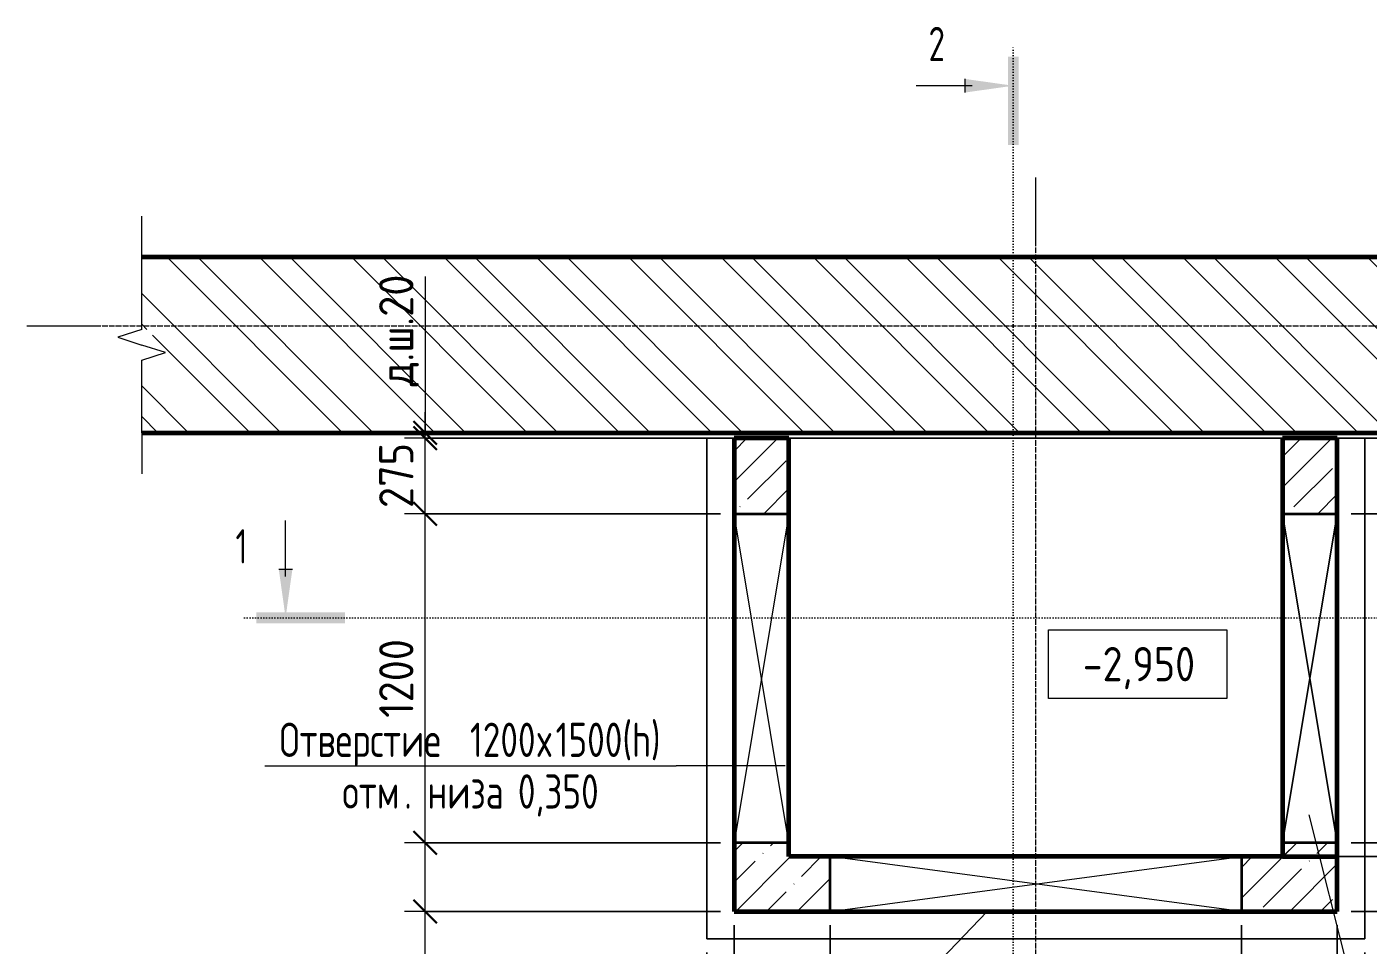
# Model space of a CAD drawing. Header units: millimetres. Extents: x -39709 to 12452, y -4989 to 80275.
# Drawn here: x -39709 to -34817, y 76927 to 80275 of the extents above; entities that cross this region are included whole.
import ezdxf

# ---------------------------------------------------------------- set-up
doc = ezdxf.new("R2010")
doc.units = ezdxf.units.MM
doc.linetypes.add('02 Штрихпунктирная _20 мм_', pattern=[25, 20, -2.5, 0, -2.5])
doc.linetypes.add('04 Пунктир 10мм', pattern=[10, 0, -10])
for name, color, linetype, lineweight in [('AA_Dim', 7, 'Continuous', 9), ('AA_Dim-50', 7, 'Continuous', 9), ('AA_Oformlenie', 7, 'Continuous', 9), ('AA_Razrez', 7, 'Continuous', 9), ('AA_Vinoska', 7, 'Continuous', 9), ('AA_Visotnaya otmetka', 7, 'Continuous', 9), ('AF_Okno', 7, 'Continuous', 20), ('AF_Pokritie', 7, 'Continuous', 9), ('AF_Stena', 7, 'Continuous', 20), ('AF_Stena_Опалубка', 253, 'Continuous', 20), ('KR_Fundament', 7, 'Continuous', 20), ('Оси', 7, 'Continuous', 9)]:
    doc.layers.add(name, color=color, linetype=linetype, lineweight=lineweight)
doc.styles.add('ISOCPEUR_1', font='isocpeur.TTF', dxfattribs={"width": 0.85, "height": 125})
doc.styles.add('ISOCPEUR_2', font='isocpeur.TTF', dxfattribs={"width": 0.75, "height": 125})
doc.styles.add('ISOCPEUR_3', font='isocpeur.TTF', dxfattribs={"width": 0.7, "height": 125})
doc.styles.add('ISOCPEUR_4', font='isocpeur.TTF', dxfattribs={"width": 0.9, "height": 125})
doc.dimstyles.new('00_Точн_3_знака__прозр_', dxfattribs={"dimscale": 304.8, "dimtxt": 125.344371, "dimasz": 0.278871, "dimexe": 0.246063, "dimexo": 0.164042, "dimgap": 0.016404, "dimtad": 1, "dimdec": 3, "dimrnd": 0.001, "dimdsep": 46, "dimtxsty": 'ISOCPEUR_4', "dimblk1": 'OBLIQUE', "dimblk2": 'OBLIQUE', "dimsah": 1, "dimcen": 0.09, "dimdle": 0.246063, "dimazin": 0, "dimtfac": 1, "dimtdec": 4, "dimtix": 1, "dimtmove": 1, "dimatfit": 3, "dimfxl": 1, "dimtvp": 1, "dimtolj": 1, "dimtzin": 0, "dimlwd": 18, "dimlwe": 18, "dimarcsym": 2})
doc.dimstyles.new('00_Точн_3_знака__прозр__1', dxfattribs={"dimscale": 304.8, "dimtxt": 125.344371, "dimasz": 0.278871, "dimexe": 0.246063, "dimexo": 0.164042, "dimgap": 0.016404, "dimtad": 1, "dimdec": 3, "dimrnd": 0.001, "dimdsep": 46, "dimtxsty": 'ISOCPEUR_4', "dimblk1": 'OBLIQUE', "dimblk2": 'OBLIQUE', "dimsah": 1, "dimcen": 0.09, "dimdle": 0.246063, "dimazin": 0, "dimtfac": 1, "dimtdec": 4, "dimtix": 1, "dimtmove": 0, "dimatfit": 3, "dimfxl": 1, "dimtvp": 1, "dimtolj": 1, "dimtzin": 0, "dimlwd": 18, "dimlwe": 18, "dimarcsym": 2})
pattern_1 = [(45, (-29560.04, 39488.23), (-112.2532, 112.2532), []), (45, (-29447.78, 39488.23), (-112.2532, 112.2532), [198.438, -39.688, 1.676, -38.011])]

# ---------------------------------------------------------------- blocks, each defined once
blk = doc.blocks.new('231_Отверстие прямоугольное в стене _Окно_Стена_ - Отверстие прямоугольное с обрамлением-4131200-Схема расположения форшахты в_о 14_1-К1')
at = {"layer": 'AA_Oformlenie', "lineweight": 35}
for p, q in [((-475, -100), (-475, 100)), ((-475, 100), (725, 100)), ((725, 100), (725, -100)), ((725, -100), (-475, -100))]:
    blk.add_line(p, q, dxfattribs=at)
at = {"layer": 'AA_Oformlenie'}
for p, q in [((-475, 100), (-475, -100)), ((725, 100), (-475, 100)), ((725, 100), (-475, -100)), ((-475, 100), (725, -100)), ((725, 100), (725, -100)), ((-475, -100), (725, -100))]:
    blk.add_line(p, q, dxfattribs=at)
at = {"layer": 'AF_Okno', "lineweight": 9}
for p, q in [((485, 100), (-475, 100)), ((725, 100), (485, 100)), ((-475, -100), (-235, -100)), ((-235, -100), (725, -100))]:
    blk.add_line(p, q, dxfattribs=at)
blk = doc.blocks.new('231_Отверстие прямоугольное в стене _Окно_Стена_ - Отверстие прямоугольное с обрамлением-4137425-Схема расположения форшахты в_о 14_1-К1')
at = {"layer": 'AA_Oformlenie', "lineweight": 35}
for p, q in [((-625, -100), (-625, 100)), ((-625, 100), (875, 100)), ((875, 100), (875, -100)), ((875, -100), (-625, -100))]:
    blk.add_line(p, q, dxfattribs=at)
at = {"layer": 'AA_Oformlenie'}
for p, q in [((-625, 100), (-625, -100)), ((875, 100), (-625, 100)), ((875, 100), (-625, -100)), ((-625, 100), (875, -100)), ((875, 100), (875, -100)), ((-625, -100), (875, -100))]:
    blk.add_line(p, q, dxfattribs=at)
at = {"layer": 'AF_Okno', "lineweight": 9}
for p, q in [((575, 100), (-625, 100)), ((875, 100), (711.4, 100)), ((-625, -100), (-461.4, -100)), ((-325, -100), (875, -100))]:
    blk.add_line(p, q, dxfattribs=at)
blk = doc.blocks.new('011_ЛинияОбрыва _ЭлУзла_Линия_ - Тип 1-4027516-Схема расположения форшахты в_о 14_1-К1')
at = {"layer": 'AA_Oformlenie'}
for p, q in [((0, 0), (265, 0)), ((376.3, 0), (640, 0))]:
    blk.add_line(p, q, dxfattribs=at)
blk = doc.blocks.new('Высотные отметки - Рамка вверх-400294-Схема расположения форшахты в_о 14_1-К1')
at = {"layer": 'AA_Vinoska'}
for p, q in [((-13, 0), (-13, 5)), ((-13, 5), (0, 5)), ((0, 5), (0, 0)), ((0, 0), (-13, 0))]:
    blk.add_line(p, q, dxfattribs=at)
blk = doc.blocks.new('042_М_Отверстия - Позиция и размер-2808408-Схема расположения форшахты в_о 14_1-К1')
at = {"layer": 'AA_Vinoska'}
blk.add_line((-15, 0), (15, 0), dxfattribs=at)
blk = doc.blocks.new('Разрез - Номер узла_ сзади-394133-Схема расположения форшахты в_о 14_1-К1')
at = {"layer": 'AA_Razrez'}
for points in [[(7.329, 0.404), (7.329, -0.394), (0.873, -0.394), (0.873, 0.404)], [(3.497, -3.533), (2.503, -3.533), (3, 0)]]:
    blk.add_hatch(color=256, dxfattribs=at).paths.add_polyline_path(points)
for p, q in [((2.503, -3.533), (3.497, -3.533)), ((3, -3), (3, -7.096))]:
    blk.add_line(p, q, dxfattribs=at)
blk = doc.blocks.new('Разрез - Номер узла_ спереди-394134-Схема расположения форшахты в_о 14_1-К1')
at = {"layer": 'AA_Razrez'}
for points in [[(7.329, 0.404), (7.329, -0.394), (0.873, -0.394), (0.873, 0.404)], [(3.497, -3.533), (2.503, -3.533), (3, 0)]]:
    blk.add_hatch(color=256, dxfattribs=at).paths.add_polyline_path(points)
for p, q in [((2.503, -3.533), (3.497, -3.533)), ((3, -3), (3, -7.096))]:
    blk.add_line(p, q, dxfattribs=at)
blk = doc.blocks.new('DIMBLOCK1-Схема расположения форшахты в_о 14_1-К1')
at = {"layer": 'AA_Dim-50', "lineweight": 30}
for p, q in [((-33373.2, 77050), (-33415.7, 77092.5)), ((-33373.2, 77050), (-33330.7, 77007.5)), ((-33373.2, 76950), (-33415.7, 76992.5)), ((-33373.2, 76950), (-33330.7, 76907.5))]:
    blk.add_line(p, q, dxfattribs=at)
at = {"layer": 'AA_Dim-50', "lineweight": 18}
for p, q in [((-34879.9, 77050), (-33298.2, 77050)), ((-33373.2, 77050), (-34879.9, 77050)), ((-33373.2, 76875), (-33373.2, 77050)), ((-33373.2, 76761), (-33373.2, 77000)), ((-34779.9, 76950), (-33298.2, 76950)), ((-33373.2, 76950), (-34779.9, 76950)), ((-33373.2, 76500.5), (-33373.2, 76761))]:
    blk.add_line(p, q, dxfattribs=at)
at = {"layer": 'AA_Dim-50', "color": 0, "lineweight": 18, "insert": (-33541.1, 76500.5), "char_height": 125, "width": 252.581, "attachment_point": 1, "rotation": 90, "line_spacing_factor": 1.135194, "style": 'ISOCPEUR_4'}
blk.add_mtext('100', dxfattribs=at)
blk = doc.blocks.new('_Oblique')
at = {"color": 0, "linetype": 'ByBlock', "lineweight": -2}
blk.add_line((-0.5, -0.5), (0.5, 0.5), dxfattribs=at)
blk = doc.blocks.new('DIMBLOCK2-Схема расположения форшахты в_о 14_1-К1')
at = {"layer": 'AA_Dim-50', "lineweight": 18}
for p, q in [((-35079.9, 77250), (-33298.2, 77250)), ((-33373.2, 77250), (-35079.9, 77250)), ((-33373.2, 77050), (-33373.2, 77250)), ((-33111.8, 77000), (-33373.2, 77150)), ((-34879.9, 77050), (-33298.2, 77050)), ((-33373.2, 77050), (-34879.9, 77050)), ((-33111.8, 76715.9), (-33111.8, 77000))]:
    blk.add_line(p, q, dxfattribs=at)
at = {"layer": 'AA_Dim-50', "lineweight": 30}
for p, q in [((-33373.2, 77250), (-33415.7, 77292.5)), ((-33373.2, 77250), (-33330.7, 77207.5)), ((-33373.2, 77050), (-33415.7, 77092.5)), ((-33373.2, 77050), (-33330.7, 77007.5))]:
    blk.add_line(p, q, dxfattribs=at)
at = {"layer": 'AA_Dim-50', "color": 0, "lineweight": 18, "insert": (-33279.6, 76715.9), "char_height": 125, "width": 280.961, "attachment_point": 1, "rotation": 90, "line_spacing_factor": 1.135194, "style": 'ISOCPEUR_4'}
blk.add_mtext('200', dxfattribs=at)
blk = doc.blocks.new('DIMBLOCK3-Схема расположения форшахты в_о 14_1-К1')
at = {"layer": 'AA_Dim-50', "lineweight": 30}
for p, q in [((-33373.2, 78775), (-33415.7, 78817.5)), ((-33373.2, 78775), (-33330.7, 78732.5)), ((-33373.2, 77250), (-33415.7, 77292.5)), ((-33373.2, 77250), (-33330.7, 77207.5))]:
    blk.add_line(p, q, dxfattribs=at)
at = {"layer": 'AA_Dim-50', "lineweight": 18}
for p, q in [((-34879.9, 78775), (-33298.2, 78775)), ((-33373.2, 78775), (-34879.9, 78775)), ((-33373.2, 77250), (-33373.2, 78775)), ((-35079.9, 77250), (-33298.2, 77250)), ((-33373.2, 77250), (-35079.9, 77250))]:
    blk.add_line(p, q, dxfattribs=at)
at = {"layer": 'AA_Dim-50', "color": 0, "lineweight": 18, "insert": (-33541.1, 77868.2), "char_height": 125, "width": 346.234, "attachment_point": 1, "rotation": 90, "line_spacing_factor": 1.135194, "style": 'ISOCPEUR_4'}
blk.add_mtext('1525', dxfattribs=at)
blk = doc.blocks.new('DIMBLOCK4-Схема расположения форшахты в_о 14_1-К1')
at = {"layer": 'AA_Dim-50', "lineweight": 30}
for p, q in [((-33373.2, 78795), (-33415.7, 78837.5)), ((-33373.2, 78775), (-33415.7, 78817.5)), ((-33373.2, 78795), (-33330.7, 78752.5)), ((-33373.2, 78775), (-33330.7, 78732.5))]:
    blk.add_line(p, q, dxfattribs=at)
at = {"layer": 'AA_Dim-50', "lineweight": 18}
for p, q in [((-34879.9, 78775), (-33298.2, 78775)), ((-33373.2, 78775), (-34879.9, 78775)), ((-33635.9, 78646), (-33373.2, 78785)), ((-33383.3, 78795), (-33298.2, 78795)), ((-33373.2, 78795), (-33383.3, 78795)), ((-33373.2, 78775), (-33373.2, 78795)), ((-33635.9, 78196.3), (-33635.9, 78646))]:
    blk.add_line(p, q, dxfattribs=at)
at = {"layer": 'AA_Dim-50', "color": 0, "lineweight": 18, "insert": (-33803.8, 78196.3), "char_height": 125, "width": 479.62, "attachment_point": 1, "rotation": 90, "line_spacing_factor": 1.135194, "style": 'ISOCPEUR_4'}
blk.add_mtext('д.ш.20', dxfattribs=at)
blk = doc.blocks.new('DIMBLOCK6-Схема расположения форшахты в_о 14_1-К1')
at = {"layer": 'AA_Dim-50', "lineweight": 18}
for p, q in [((-37129.9, 77000), (-37129.9, 76278.4)), ((-37129.9, 76353.4), (-37129.9, 77000)), ((-36779.9, 77000), (-36779.9, 76278.4)), ((-36779.9, 76353.4), (-36779.9, 77000)), ((-37914.6, 76353.4), (-37630.4, 76353.4)), ((-37630.4, 76353.4), (-36954.9, 76353.4)), ((-37204.9, 76353.4), (-36779.9, 76353.4))]:
    blk.add_line(p, q, dxfattribs=at)
at = {"layer": 'AA_Dim-50', "lineweight": 30}
for p, q in [((-37129.9, 76353.4), (-37087.4, 76395.9)), ((-36779.9, 76353.4), (-36737.4, 76395.9)), ((-37129.9, 76353.4), (-37172.4, 76310.9)), ((-36779.9, 76353.4), (-36822.4, 76310.9))]:
    blk.add_line(p, q, dxfattribs=at)
at = {"layer": 'AA_Dim-50', "color": 0, "lineweight": 18, "insert": (-37914.6, 76521.3), "char_height": 125, "width": 280.961, "attachment_point": 1, "line_spacing_factor": 1.135194, "style": 'ISOCPEUR_4'}
blk.add_mtext('350', dxfattribs=at)
blk = doc.blocks.new('DIMBLOCK7-Схема расположения форшахты в_о 14_1-К1')
at = {"layer": 'AA_Dim-50', "lineweight": 18}
for p, q in [((-36779.9, 77000), (-36779.9, 76278.4)), ((-36779.9, 76353.4), (-36779.9, 77000)), ((-35279.9, 77000), (-35279.9, 76278.4)), ((-35279.9, 76353.4), (-35279.9, 77000)), ((-36779.9, 76353.4), (-35279.9, 76353.4))]:
    blk.add_line(p, q, dxfattribs=at)
at = {"layer": 'AA_Dim-50', "lineweight": 30}
for p, q in [((-36779.9, 76353.4), (-36737.4, 76395.9)), ((-35279.9, 76353.4), (-35237.4, 76395.9)), ((-36779.9, 76353.4), (-36822.4, 76310.9)), ((-35279.9, 76353.4), (-35322.4, 76310.9))]:
    blk.add_line(p, q, dxfattribs=at)
at = {"layer": 'AA_Dim-50', "color": 0, "lineweight": 18, "insert": (-36174.1, 76521.3), "char_height": 125, "width": 346.234, "attachment_point": 1, "line_spacing_factor": 1.135194, "style": 'ISOCPEUR_4'}
blk.add_mtext('1500', dxfattribs=at)
blk = doc.blocks.new('DIMBLOCK8-Схема расположения форшахты в_о 14_1-К1')
at = {"layer": 'AA_Dim-50', "lineweight": 18}
for p, q in [((-35279.9, 77000), (-35279.9, 76278.4)), ((-35279.9, 76353.4), (-35279.9, 77000)), ((-34929.9, 77000), (-34929.9, 76278.4)), ((-34929.9, 76353.4), (-34929.9, 77000)), ((-35279.9, 76353.4), (-34854.9, 76353.4)), ((-34396.1, 76353.4), (-35104.9, 76353.4)), ((-34111.9, 76353.4), (-34396.1, 76353.4))]:
    blk.add_line(p, q, dxfattribs=at)
at = {"layer": 'AA_Dim-50', "lineweight": 30}
for p, q in [((-35279.9, 76353.4), (-35237.4, 76395.9)), ((-34929.9, 76353.4), (-34887.4, 76395.9)), ((-35279.9, 76353.4), (-35322.4, 76310.9)), ((-34929.9, 76353.4), (-34972.4, 76310.9))]:
    blk.add_line(p, q, dxfattribs=at)
at = {"layer": 'AA_Dim-50', "color": 0, "lineweight": 18, "insert": (-34346.1, 76521.3), "char_height": 125, "width": 280.961, "attachment_point": 1, "line_spacing_factor": 1.135194, "style": 'ISOCPEUR_4'}
blk.add_mtext('350', dxfattribs=at)
blk = doc.blocks.new('DIMBLOCK9-Схема расположения форшахты в_о 14_1-К1')
at = {"layer": 'AA_Dim-50', "lineweight": 18}
for p, q in [((-37179.9, 77300), (-38331.7, 77300)), ((-38256.7, 76975), (-38256.7, 77300)), ((-38256.7, 77300), (-37179.9, 77300)), ((-38256.7, 76901.5), (-38256.7, 77175)), ((-37179.9, 77050), (-38331.7, 77050)), ((-38256.7, 77050), (-37179.9, 77050)), ((-38256.7, 76617.3), (-38256.7, 76901.5))]:
    blk.add_line(p, q, dxfattribs=at)
at = {"layer": 'AA_Dim-50', "lineweight": 30}
for p, q in [((-38256.7, 77300), (-38299.2, 77342.5)), ((-38256.7, 77300), (-38214.2, 77257.5)), ((-38256.7, 77050), (-38299.2, 77092.5)), ((-38256.7, 77050), (-38214.2, 77007.5))]:
    blk.add_line(p, q, dxfattribs=at)
at = {"layer": 'AA_Dim-50', "color": 0, "lineweight": 18, "insert": (-38424.5, 76617.3), "char_height": 125, "width": 280.961, "attachment_point": 1, "rotation": 90, "line_spacing_factor": 1.135194, "style": 'ISOCPEUR_4'}
blk.add_mtext('250', dxfattribs=at)
blk = doc.blocks.new('DIMBLOCK10-Схема расположения форшахты в_о 14_1-К1')
at = {"layer": 'AA_Dim-50', "lineweight": 30}
for p, q in [((-38256.7, 78500), (-38299.2, 78542.5)), ((-38256.7, 78500), (-38214.2, 78457.5)), ((-38256.7, 77300), (-38299.2, 77342.5)), ((-38256.7, 77300), (-38214.2, 77257.5))]:
    blk.add_line(p, q, dxfattribs=at)
at = {"layer": 'AA_Dim-50', "lineweight": 18}
for p, q in [((-37179.9, 78500), (-38331.7, 78500)), ((-38256.7, 77300), (-38256.7, 78500)), ((-38256.7, 78500), (-37179.9, 78500)), ((-37179.9, 77300), (-38331.7, 77300)), ((-38256.7, 77300), (-37179.9, 77300))]:
    blk.add_line(p, q, dxfattribs=at)
at = {"layer": 'AA_Dim-50', "color": 0, "lineweight": 18, "insert": (-38424.5, 77755.7), "char_height": 125, "width": 346.234, "attachment_point": 1, "rotation": 90, "line_spacing_factor": 1.135194, "style": 'ISOCPEUR_4'}
blk.add_mtext('1200', dxfattribs=at)
blk = doc.blocks.new('DIMBLOCK11-Схема расположения форшахты в_о 14_1-К1')
at = {"layer": 'AA_Dim-50', "lineweight": 30}
for p, q in [((-38256.7, 78775), (-38299.2, 78817.5)), ((-38256.7, 78775), (-38214.2, 78732.5)), ((-38256.7, 78500), (-38299.2, 78542.5)), ((-38256.7, 78500), (-38214.2, 78457.5))]:
    blk.add_line(p, q, dxfattribs=at)
at = {"layer": 'AA_Dim-50', "lineweight": 18}
for p, q in [((-37179.9, 78775), (-38331.7, 78775)), ((-38256.7, 78500), (-38256.7, 78775)), ((-38256.7, 78775), (-37179.9, 78775)), ((-37179.9, 78500), (-38331.7, 78500)), ((-38256.7, 78500), (-37179.9, 78500))]:
    blk.add_line(p, q, dxfattribs=at)
at = {"layer": 'AA_Dim-50', "color": 0, "lineweight": 18, "insert": (-38424.5, 78520.4), "char_height": 125, "width": 280.961, "attachment_point": 1, "rotation": 90, "line_spacing_factor": 1.135194, "style": 'ISOCPEUR_4'}
blk.add_mtext('275', dxfattribs=at)
blk = doc.blocks.new('DIMBLOCK12-Схема расположения форшахты в_о 14_1-К1')
at = {"layer": 'AA_Dim-50', "lineweight": 18}
for p, q in [((-38256.7, 79364.3), (-38256.7, 78914.6)), ((-38256.7, 78914.6), (-38256.7, 78785)), ((-38256.7, 78775), (-38256.7, 78870)), ((-37179.9, 78775), (-38331.7, 78775)), ((-38266.8, 78795), (-38181.7, 78795)), ((-38256.7, 78795), (-38266.8, 78795)), ((-38256.7, 78775), (-37179.9, 78775))]:
    blk.add_line(p, q, dxfattribs=at)
at = {"layer": 'AA_Dim-50', "lineweight": 30}
for p, q in [((-38256.7, 78795), (-38299.2, 78837.5)), ((-38256.7, 78775), (-38299.2, 78817.5)), ((-38256.7, 78795), (-38214.2, 78752.5)), ((-38256.7, 78775), (-38214.2, 78732.5))]:
    blk.add_line(p, q, dxfattribs=at)
at = {"layer": 'AA_Dim-50', "color": 0, "lineweight": 18, "insert": (-38424.5, 78964.6), "char_height": 125, "width": 479.62, "attachment_point": 1, "rotation": 90, "line_spacing_factor": 1.135194, "style": 'ISOCPEUR_4'}
blk.add_mtext('д.ш.20', dxfattribs=at)
blk = doc.blocks.new('DIMBLOCK13-Схема расположения форшахты в_о 14_1-К1')
at = {"layer": 'AA_Dim-50', "lineweight": 18}
for p, q in [((-37129.9, 77000), (-37129.9, 76000.1)), ((-37129.9, 76075.1), (-37129.9, 77000)), ((-37229.9, 76900), (-37229.9, 76000.1)), ((-37229.9, 76075.1), (-37229.9, 76900)), ((-37658.8, 76075.1), (-37398.3, 76075.1)), ((-37398.3, 76075.1), (-37179.9, 76075.1)), ((-37304.9, 76075.1), (-37129.9, 76075.1))]:
    blk.add_line(p, q, dxfattribs=at)
at = {"layer": 'AA_Dim-50', "lineweight": 30}
for p, q in [((-37229.9, 76075.1), (-37272.4, 76032.6)), ((-37229.9, 76075.1), (-37187.4, 76117.6)), ((-37129.9, 76075.1), (-37172.4, 76032.6)), ((-37129.9, 76075.1), (-37087.4, 76117.6))]:
    blk.add_line(p, q, dxfattribs=at)
at = {"layer": 'AA_Dim-50', "color": 0, "lineweight": 18, "insert": (-37658.8, 76243), "char_height": 125, "width": 252.581, "attachment_point": 1, "line_spacing_factor": 1.135194, "style": 'ISOCPEUR_4'}
blk.add_mtext('100', dxfattribs=at)
blk = doc.blocks.new('DIMBLOCK14-Схема расположения форшахты в_о 14_1-К1')
at = {"layer": 'AA_Dim-50', "lineweight": 18}
for p, q in [((-37129.9, 77000), (-37129.9, 76000.1)), ((-37129.9, 76075.1), (-37129.9, 77000)), ((-37129.9, 76075.1), (-36029.9, 76075.1)), ((-36029.9, 76085.2), (-36029.9, 76000.1)), ((-36029.9, 76075.1), (-36029.9, 76085.2))]:
    blk.add_line(p, q, dxfattribs=at)
at = {"layer": 'AA_Dim-50', "lineweight": 30}
for p, q in [((-37129.9, 76075.1), (-37172.4, 76032.6)), ((-37129.9, 76075.1), (-37087.4, 76117.6)), ((-36029.9, 76075.1), (-36072.4, 76032.6)), ((-36029.9, 76075.1), (-35987.4, 76117.6))]:
    blk.add_line(p, q, dxfattribs=at)
at = {"layer": 'AA_Dim-50', "color": 0, "lineweight": 18, "insert": (-36712.3, 76243), "char_height": 125, "width": 317.854, "attachment_point": 1, "line_spacing_factor": 1.135194, "style": 'ISOCPEUR_4'}
blk.add_mtext('1100', dxfattribs=at)
blk = doc.blocks.new('DIMBLOCK15-Схема расположения форшахты в_о 14_1-К1')
at = {"layer": 'AA_Dim-50', "lineweight": 18}
for p, q in [((-34929.9, 77000), (-34929.9, 76000.1)), ((-34929.9, 76075.1), (-34929.9, 77000)), ((-36029.9, 76085.2), (-36029.9, 76000.1)), ((-36029.9, 76075.1), (-36029.9, 76085.2)), ((-36029.9, 76075.1), (-34929.9, 76075.1))]:
    blk.add_line(p, q, dxfattribs=at)
at = {"layer": 'AA_Dim-50', "lineweight": 30}
for p, q in [((-36029.9, 76075.1), (-36072.4, 76032.6)), ((-36029.9, 76075.1), (-35987.4, 76117.6)), ((-34929.9, 76075.1), (-34972.4, 76032.6)), ((-34929.9, 76075.1), (-34887.4, 76117.6))]:
    blk.add_line(p, q, dxfattribs=at)
at = {"layer": 'AA_Dim-50', "color": 0, "lineweight": 18, "insert": (-35612.3, 76243), "char_height": 125, "width": 317.854, "attachment_point": 1, "line_spacing_factor": 1.135194, "style": 'ISOCPEUR_4'}
blk.add_mtext('1100', dxfattribs=at)
blk = doc.blocks.new('DIMBLOCK16-Схема расположения форшахты в_о 14_1-К1')
at = {"layer": 'AA_Dim-50', "lineweight": 18}
for p, q in [((-34929.9, 77000), (-34929.9, 76000.1)), ((-34929.9, 76075.1), (-34929.9, 77000)), ((-34829.9, 76900), (-34829.9, 76000.1)), ((-34829.9, 76075.1), (-34829.9, 76900)), ((-34929.9, 76075.1), (-34754.9, 76075.1)), ((-34643.3, 76075.1), (-34879.9, 76075.1)), ((-34382.8, 76075.1), (-34643.3, 76075.1))]:
    blk.add_line(p, q, dxfattribs=at)
at = {"layer": 'AA_Dim-50', "lineweight": 30}
for p, q in [((-34929.9, 76075.1), (-34972.4, 76032.6)), ((-34929.9, 76075.1), (-34887.4, 76117.6)), ((-34829.9, 76075.1), (-34872.4, 76032.6)), ((-34829.9, 76075.1), (-34787.4, 76117.6))]:
    blk.add_line(p, q, dxfattribs=at)
at = {"layer": 'AA_Dim-50', "color": 0, "lineweight": 18, "insert": (-34593.3, 76243), "char_height": 125, "width": 252.581, "attachment_point": 1, "line_spacing_factor": 1.135194, "style": 'ISOCPEUR_4'}
blk.add_mtext('100', dxfattribs=at)
blk = doc.blocks.new('DIMBLOCK17-Схема расположения форшахты в_о 14_1-К1')
at = {"layer": 'AA_Dim-50', "lineweight": 18}
for p, q in [((-33827.5, 77735.5), (-33827.5, 77529.4)), ((-33827.5, 77529.4), (-34337.5, 77275)), ((-34337.5, 77375), (-34337.5, 77175)), ((-34879.9, 77300), (-34262.5, 77300)), ((-34337.5, 77300), (-34879.9, 77300)), ((-35079.9, 77250), (-34262.5, 77250)), ((-34337.5, 77250), (-35079.9, 77250))]:
    blk.add_line(p, q, dxfattribs=at)
at = {"layer": 'AA_Dim-50', "lineweight": 30}
for p, q in [((-34337.5, 77300), (-34380, 77342.5)), ((-34337.5, 77300), (-34295, 77257.5)), ((-34337.5, 77250), (-34380, 77292.5)), ((-34337.5, 77250), (-34295, 77207.5))]:
    blk.add_line(p, q, dxfattribs=at)
at = {"layer": 'AA_Dim-50', "color": 0, "lineweight": 18, "insert": (-33995.3, 77579.4), "char_height": 125, "width": 187.307, "attachment_point": 1, "rotation": 90, "line_spacing_factor": 1.135194, "style": 'ISOCPEUR_4'}
blk.add_mtext('50', dxfattribs=at)
blk = doc.blocks.new('DIMBLOCK18-Схема расположения форшахты в_о 14_1-К1')
at = {"layer": 'AA_Dim-50', "lineweight": 18}
for p, q in [((-34337.5, 78575), (-34337.5, 77225)), ((-34879.9, 78500), (-34262.5, 78500)), ((-34337.5, 78500), (-34879.9, 78500)), ((-34879.9, 77300), (-34262.5, 77300)), ((-34337.5, 77300), (-34879.9, 77300))]:
    blk.add_line(p, q, dxfattribs=at)
at = {"layer": 'AA_Dim-50', "lineweight": 30}
for p, q in [((-34337.5, 78500), (-34380, 78542.5)), ((-34337.5, 78500), (-34295, 78457.5)), ((-34337.5, 77300), (-34380, 77342.5)), ((-34337.5, 77300), (-34295, 77257.5))]:
    blk.add_line(p, q, dxfattribs=at)
at = {"layer": 'AA_Dim-50', "color": 0, "lineweight": 18, "insert": (-34505.3, 77755.7), "char_height": 125, "width": 346.234, "attachment_point": 1, "rotation": 90, "line_spacing_factor": 1.135194, "style": 'ISOCPEUR_4'}
blk.add_mtext('1200', dxfattribs=at)

msp = doc.modelspace()

# ---------------------------------------------------------------- hatches: boundary and pattern name
at = {"layer": 'AF_Stena', "lineweight": 9}
h = msp.add_hatch(dxfattribs=at)
h.set_pattern_fill('FP_2', color=256, style=0, pattern_type=2)
h.set_pattern_definition([(135, (-29560.04, 39488.23), (-168.3798, -168.3798), []), (135, (-29447.78, 39488.23), (-168.3798, -168.3798), [])])
h.paths.add_polyline_path([(-32118.2903, 78794.9563), (-32118.2903, 79434.9563), (-39290.4199, 79434.9563), (-39290.4199, 79171.265), (-39251.1672, 79171.265), (-39251.1672, 79114.9563), (-39290.4199, 79114.9563), (-39203.8174, 79087.4563), (-39290.4199, 79059.9563), (-39290.4199, 78794.9563), (-32748.2903, 78794.9563)])
h = msp.add_hatch(dxfattribs=at)
h.set_pattern_fill('FP_1', color=256, style=0, pattern_type=2)
h.set_pattern_definition(pattern_1)
h.paths.add_polyline_path([(-36929.8743, 77049.9563), (-36929.8743, 77299.9563), (-37129.8743, 77299.9563), (-37129.8743, 77049.9563)])
h.paths.add_polyline_path([(-37129.8743, 78499.9563), (-36929.8743, 78499.9563), (-36929.8743, 78774.9563), (-37129.8743, 78774.9563)])
h = msp.add_hatch(dxfattribs=at)
h.set_pattern_fill('FP_1', color=256, style=0, pattern_type=2)
h.set_pattern_definition(pattern_1)
h.paths.add_polyline_path([(-34929.8743, 77049.9563), (-34929.8743, 77299.9563), (-35129.8743, 77299.9563), (-35129.8743, 77049.9563)])
h.paths.add_polyline_path([(-34929.8743, 78499.9563), (-34929.8743, 78774.9563), (-35129.8743, 78774.9563), (-35129.8743, 78499.9563), (-34965.9399, 78499.9563)])
h = msp.add_hatch(dxfattribs=at)
h.set_pattern_fill('FP_1', color=256, style=0, pattern_type=2)
h.set_pattern_definition(pattern_1)
h.paths.add_polyline_path([(-35129.8743, 77249.9563), (-34929.8743, 77249.9563), (-34929.8743, 77299.9563), (-35129.8743, 77299.9563)])
h.paths.add_polyline_path([(-35129.8743, 78499.9563), (-34929.8743, 78499.9563), (-34929.8743, 78774.9563), (-35129.8743, 78774.9563)])
h = msp.add_hatch(dxfattribs=at)
h.set_pattern_fill('FP_1', color=256, style=0, pattern_type=2)
h.set_pattern_definition(pattern_1)
h.paths.add_polyline_path([(-36779.8743, 77049.9563), (-36779.8743, 77249.9563), (-36929.8743, 77249.9563), (-36929.8743, 77049.9563)])
h.paths.add_polyline_path([(-35129.8743, 77049.9563), (-35129.8743, 77249.9563), (-35279.8743, 77249.9563), (-35279.8743, 77049.9563)])

# ---------------------------------------------------------------- linework, layer by layer
at = {"layer": 'AA_Razrez', "linetype": '04 Пунктир 10мм'}
for p, q in [((-36111.672, 75049.1678), (-36111.672, 80210.1707)), ((-38915.672, 78120.8608), (-31584.9978, 78120.8608))]:
    msp.add_line(p, q, dxfattribs=at)
at = {"layer": 'AA_Vinoska'}
for p, q in [((-39290.4199, 79434.9563), (-39290.4199, 79584.9563)), ((-39290.4199, 79171.265), (-39377.0701, 79143.1106)), ((-39377.0701, 79143.1106), (-39290.4199, 79114.9563)), ((-39203.8174, 79087.4563), (-39290.4199, 79114.9563)), ((-39290.4199, 79059.9563), (-39203.8174, 79087.4563)), ((-39290.4199, 78794.9563), (-39290.4199, 78644.9563)), ((-36944.0161, 77581.0544), (-37341.2588, 77581.0544)), ((-35034.2772, 77401.9137), (-34864.4783, 76733.8323)), ((-36208.4218, 77048.2439), (-36511.1474, 76733.8323))]:
    msp.add_line(p, q, dxfattribs=at)
at = {"layer": 'AA_Visotnaya otmetka'}
msp.add_line((-35333.3633, 77826.2013), (-35333.3633, 77826.2013), dxfattribs=at)
msp.add_line((-35333.3633, 77826.2013), (-35333.3633, 77826.2013), dxfattribs=at)
at = {"layer": 'AF_Pokritie'}
for p, q in [((-37229.8743, 78774.9563), (-34829.8743, 78774.9563)), ((-37229.8743, 76949.9563), (-37229.8743, 78774.9563)), ((-34829.8743, 78774.9563), (-37229.8743, 78774.9563)), ((-37229.8743, 78774.9563), (-37229.8743, 76949.9563)), ((-34829.8743, 78774.9563), (-34829.8743, 76949.9563)), ((-34829.8743, 76949.9563), (-34829.8743, 78774.9563)), ((-34829.8743, 76949.9563), (-37229.8743, 76949.9563)), ((-37229.8743, 76949.9563), (-34829.8743, 76949.9563))]:
    msp.add_line(p, q, dxfattribs=at)
at = {"layer": 'AF_Stena_Опалубка', "lineweight": 60}
for p, q in [((-32118.2903, 79434.9563), (-39290.4199, 79434.9563)), ((-39290.4199, 78794.9563), (-32118.2903, 78794.9563)), ((-37129.8743, 78774.9563), (-37129.8743, 77049.9563)), ((-36929.8743, 78774.9563), (-37129.8743, 78774.9563)), ((-36929.8743, 77249.9563), (-36929.8743, 78774.9563)), ((-35129.8743, 78774.9563), (-35129.8743, 77249.9563)), ((-34929.8743, 78774.9563), (-35129.8743, 78774.9563)), ((-35129.8743, 78774.9563), (-35129.8743, 77249.9563)), ((-34929.8743, 78774.9563), (-35129.8743, 78774.9563)), ((-34929.8743, 77049.9563), (-34929.8743, 78774.9563)), ((-34929.8743, 77249.9563), (-34929.8743, 78774.9563)), ((-35129.8743, 77249.9563), (-36929.8743, 77249.9563)), ((-35129.8743, 77249.9563), (-34929.8743, 77249.9563)), ((-37129.8743, 77049.9563), (-36929.8743, 77049.9563)), ((-36929.8743, 77049.9563), (-35129.8743, 77049.9563)), ((-35129.8743, 77049.9563), (-34929.8743, 77049.9563))]:
    msp.add_line(p, q, dxfattribs=at)
at = {"layer": 'KR_Fundament'}
for p, q in [((-37129.8743, 77049.9563), (-37129.8743, 78774.9563)), ((-37129.8743, 78774.9563), (-34929.8743, 78774.9563)), ((-34929.8743, 78774.9563), (-37129.8743, 78774.9563)), ((-37129.8743, 78774.9563), (-37129.8743, 77049.9563)), ((-34929.8743, 78774.9563), (-34929.8743, 77049.9563)), ((-34929.8743, 77049.9563), (-34929.8743, 78774.9563)), ((-34929.8743, 77049.9563), (-37129.8743, 77049.9563)), ((-37129.8743, 77049.9563), (-34929.8743, 77049.9563))]:
    msp.add_line(p, q, dxfattribs=at)
at = {"layer": 'Оси'}
for p, q in [((-36029.8743, 79475.0887), (-36029.8743, 79725.0887)), ((-39709.4285, 79184.9563), (-39459.4285, 79184.9563))]:
    msp.add_line(p, q, dxfattribs=at)
at = {"layer": 'Оси', "linetype": '02 Штрихпунктирная _20 мм_'}
for p, q in [((-36029.8743, 76087.1608), (-36029.8743, 79475.0887)), ((-39459.4285, 79184.9563), (-32235.5087, 79184.9563))]:
    msp.add_line(p, q, dxfattribs=at)

# ---------------------------------------------------------------- block references
at = {"layer": 'AA_Oformlenie', "rotation": 90.0000000000001}
msp.add_blockref('011_ЛинияОбрыва _ЭлУзла_Линия_ - Тип 1-4027516-Схема расположения форшахты в_о 14_1-К1', (-39290.4199, 78794.9563), dxfattribs=at)
at = {"layer": 'AA_Razrez', "xscale": 49.99999999999998, "yscale": 49.99999999999998, "zscale": 49.99999999999998, "rotation": 269.9999999999998}
msp.add_blockref('Разрез - Номер узла_ спереди-394134-Схема расположения форшахты в_о 14_1-К1', (-36111.672, 80210.1707), dxfattribs=at)
at = {"layer": 'AA_Razrez', "extrusion": (0, 0, -1), "xscale": 49.99999999999998, "yscale": 49.99999999999998, "zscale": 49.99999999999998, "rotation": 180}
msp.add_blockref('Разрез - Номер узла_ сзади-394133-Схема расположения форшахты в_о 14_1-К1', (38915.672, 78120.8608), dxfattribs=at)
at = {"layer": 'AA_Vinoska', "xscale": 49.99999999999998, "yscale": 49.99999999999998, "zscale": 49.99999999999998}
for name, p in [('Высотные отметки - Рамка вверх-400294-Схема расположения форшахты в_о 14_1-К1', (-35333.3633, 77826.2013)), ('042_М_Отверстия - Позиция и размер-2808408-Схема расположения форшахты в_о 14_1-К1', (-38091.2588, 77581.0544))]:
    msp.add_blockref(name, p, dxfattribs=at)
at = {"layer": 'AF_Okno'}
for name, p, rotation in [('231_Отверстие прямоугольное в стене _Окно_Стена_ - Отверстие прямоугольное с обрамлением-4131200-Схема расположения форшахты в_о 14_1-К1', (-37029.8743, 78024.9563), 270.0000000000002), ('231_Отверстие прямоугольное в стене _Окно_Стена_ - Отверстие прямоугольное с обрамлением-4131200-Схема расположения форшахты в_о 14_1-К1', (-35029.8743, 77774.9563), 90.00000000000027), ('231_Отверстие прямоугольное в стене _Окно_Стена_ - Отверстие прямоугольное с обрамлением-4131200-Схема расположения форшахты в_о 14_1-К1', (-35029.8743, 78024.9563), 270.0000000000002), ('231_Отверстие прямоугольное в стене _Окно_Стена_ - Отверстие прямоугольное с обрамлением-4137425-Схема расположения форшахты в_о 14_1-К1', (-35904.8743, 77149.9563), 180)]:
    msp.add_blockref(name, p, dxfattribs=dict(at, rotation=rotation))

# ---------------------------------------------------------------- texts
at = {"layer": 'AA_Razrez', "char_height": 125, "attachment_point": 1, "style": 'ISOCPEUR_3'}
for s, insert, width in [('\\fISOCPEUR|b0|i0|c204|p34|;\\W.7;2', (-36420.7155, 80274.9013), 75.759469), ('\\fISOCPEUR|b0|i0|c204|p34|;\\W.7;1', (-38948.1933, 78443.4266), 53.312219)]:
    msp.add_mtext(s, dxfattribs=dict(at, insert=insert, width=width))
at = {"layer": 'AA_Vinoska', "char_height": 125, "attachment_point": 1, "style": 'ISOCPEUR_2'}
for s, insert, width in [('Отверстие', (-38788.0505, 77738.0434), 769.62), (' 1200', (-38153.0505, 77738.0434), 369.778359), ('1500(h)', (-37780.9802, 77738.0434), 471.993516), ('\\fISOCPEUR|b0|i0|c204|p34|;\\W.75;х', (-37847.9528, 77738.0434), 81.170859), (' 0,350', (-37978.1208, 77549.6754), 432.91125), ('отм', (-38558.5505, 77549.6754), 273.575859), ('низа', (-38248.4919, 77549.6754), 327.689766), ('. ', (-38332.8278, 77549.6754), 102.215156)]:
    msp.add_mtext(s, dxfattribs=dict(at, insert=insert, width=width))
at = {"layer": 'AA_Visotnaya otmetka', "insert": (-35858.2795, 78014.0411), "char_height": 125, "width": 479.798668, "attachment_point": 1, "line_spacing_factor": 1.135194, "style": 'ISOCPEUR_1'}
msp.add_mtext('-2,950', dxfattribs=at)

# ---------------------------------------------------------------- dimensions: what is measured, and where the dimension line sits
at = {"layer": 'AA_Dim', "lineweight": 18}
for base, p1, p2, override, picture, middle in [((-38256.7088, 78794.9563), (-37129.8743, 78774.9563), (-38316.8129, 78794.9563), {"dimpost": 'д.ш.<>', "dimfxl": 1187.107041}, 'DIMBLOCK12-Схема расположения форшахты в_о 14_1-К1', (-38341.2153, 79204.4457)), ((-33373.2273, 78794.9563), (-34929.8743, 78774.9563), (-33433.3314, 78794.9563), {"dimpost": 'д.ш.<>', "dimfxl": 1496.676573}, 'DIMBLOCK4-Схема расположения форшахты в_о 14_1-К1', (-33720.456, 78436.0858)), ((-34337.4636, 77249.9563), (-34929.8743, 77299.9563), (-35129.8743, 77249.9563), {"dimpost": '<>', "dimfxl": 206.155281}, 'DIMBLOCK17-Схема расположения форшахты в_о 14_1-К1', (-33911.9701, 77673.0652)), ((-38256.7088, 77299.9563), (-37129.8743, 77049.9563), (-37129.8743, 77299.9563), {"dimpost": '<>', "dimfxl": 250}, 'DIMBLOCK9-Схема расположения форшахты в_о 14_1-К1', (-38341.2153, 76757.8072)), ((-33373.2273, 77249.9563), (-34929.8743, 77049.9563), (-35129.8743, 77249.9563), {"dimpost": '<>', "dimfxl": 282.842712}, 'DIMBLOCK2-Схема расположения форшахты в_о 14_1-К1', (-33196.2696, 76856.3818)), ((-33373.2273, 77049.9563), (-34829.8743, 76949.9563), (-34929.8743, 77049.9563), {"dimpost": '<>', "dimfxl": 141.421356}, 'DIMBLOCK1-Схема расположения форшахты в_о 14_1-К1', (-33457.7338, 76626.7861))]:
    dim = msp.add_linear_dim(base=base, p1=p1, p2=p2, angle=90, dimstyle='00_Точн_3_знака__прозр_', override=override, dxfattribs=at)
    dim.commit()
    dim.dimension.update_dxf_attribs({"geometry": picture, "text_midpoint": middle, "dimtype": 160, "text_rotation": 90})
for base, p1, p2, override, picture, middle in [((-38256.7088, 78774.9563), (-37129.8743, 78499.9563), (-37129.8743, 78774.9563), {"dimpost": '<>', "dimfxl": 275}, 'DIMBLOCK11-Схема расположения форшахты в_о 14_1-К1', (-38324.2088, 78637.4563)), ((-33373.2273, 78774.9563), (-35129.8743, 77249.9563), (-34929.8743, 78774.9563), {"dimpost": '<>', "dimfxl": 1538.058842}, 'DIMBLOCK3-Схема расположения форшахты в_о 14_1-К1', (-33440.7273, 78012.4563)), ((-34337.4636, 77299.9563), (-34929.8743, 78499.9563), (-34929.8743, 77299.9563), {"dimpost": '<>', "dimfxl": 1200}, 'DIMBLOCK18-Схема расположения форшахты в_о 14_1-К1', (-34404.9636, 77899.9563)), ((-38256.7088, 78499.9563), (-37129.8743, 77299.9563), (-37129.8743, 78499.9563), {"dimpost": '<>', "dimfxl": 1200}, 'DIMBLOCK10-Схема расположения форшахты в_о 14_1-К1', (-38324.2088, 77899.9563))]:
    dim = msp.add_linear_dim(base=base, p1=p1, p2=p2, angle=90, dimstyle='00_Точн_3_знака__прозр__1', override=override, dxfattribs=at)
    dim.commit()
    dim.dimension.update_dxf_attribs({"geometry": picture, "text_midpoint": middle})
for base, p1, p2, override, picture, middle in [((-36779.8743, 76353.4319), (-37129.8743, 77049.9563), (-36779.8743, 77049.9563), {"dimpost": '<>', "dimfxl": 350}, 'DIMBLOCK6-Схема расположения форшахты в_о 14_1-К1', (-37774.094, 76437.9384)), ((-37129.8743, 76075.1306), (-37229.8743, 76949.9563), (-37129.8743, 77049.9563), {"dimpost": '<>', "dimfxl": 141.421356}, 'DIMBLOCK13-Схема расположения форшахты в_о 14_1-К1', (-37532.4738, 76159.6371)), ((-34929.8743, 76353.4319), (-35279.8743, 77049.9563), (-34929.8743, 77049.9563), {"dimpost": '<>', "dimfxl": 350}, 'DIMBLOCK8-Схема расположения форшахты в_о 14_1-К1', (-34205.6006, 76437.9384)), ((-34829.8743, 76075.1306), (-34929.8743, 77049.9563), (-34829.8743, 76949.9563), {"dimpost": '<>', "dimfxl": 141.421356}, 'DIMBLOCK16-Схема расположения форшахты в_о 14_1-К1', (-34466.9942, 76159.6371))]:
    dim = msp.add_linear_dim(base=base, p1=p1, p2=p2, dimstyle='00_Точн_3_знака__прозр_', override=override, dxfattribs=at)
    dim.commit()
    dim.dimension.update_dxf_attribs({"geometry": picture, "text_midpoint": middle, "dimtype": 160})
for base, p1, p2, override, picture, middle in [((-36029.8743, 76075.1306), (-37129.8743, 77049.9563), (-36029.8743, 76135.2347), {"dimpost": '<>', "dimfxl": 1430.634711}, 'DIMBLOCK14-Схема расположения форшахты в_о 14_1-К1', (-36579.8743, 76142.6306)), ((-35279.8743, 76353.4319), (-36779.8743, 77049.9563), (-35279.8743, 77049.9563), {"dimpost": '<>', "dimfxl": 1500}, 'DIMBLOCK7-Схема расположения форшахты в_о 14_1-К1', (-36029.8743, 76420.9319)), ((-34929.8743, 76075.1306), (-36029.8743, 76135.2347), (-34929.8743, 77049.9563), {"dimpost": '<>', "dimfxl": 1430.634711}, 'DIMBLOCK15-Схема расположения форшахты в_о 14_1-К1', (-35479.8743, 76142.6306))]:
    dim = msp.add_linear_dim(base=base, p1=p1, p2=p2, dimstyle='00_Точн_3_знака__прозр__1', override=override, dxfattribs=at)
    dim.commit()
    dim.dimension.update_dxf_attribs({"geometry": picture, "text_midpoint": middle})

doc.saveas('drawing.dxf')
